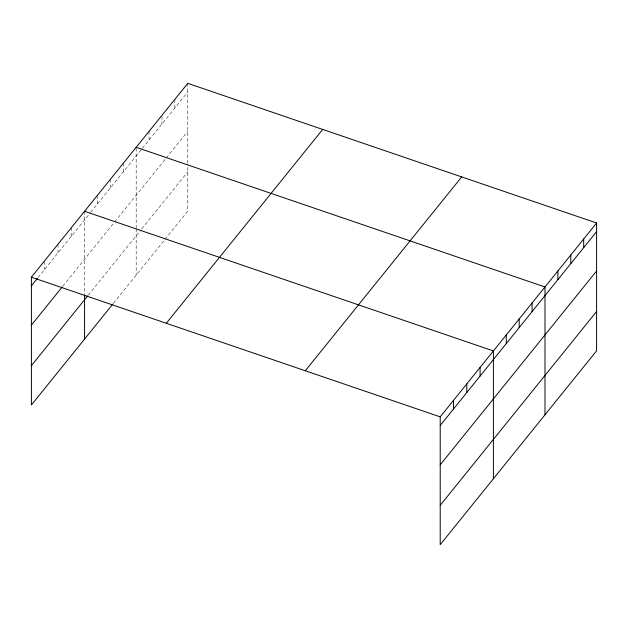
<?xml version="1.0" encoding="UTF-8"?>
<svg xmlns="http://www.w3.org/2000/svg" width="628" height="628" viewBox="0 0 628 628"><rect width="100%" height="100%" fill="white"/><g stroke="black" fill="none" stroke-linecap="round" stroke-linejoin="round"><path stroke-width="0.47" stroke-dasharray="3.14 2.35" d="M38.049 277.576L90.102 213.049M90.715 212.288L141.708 149.079M142.321 148.318L187.788 91.963M62.816 286.195L114.061 222.681M114.673 221.919L165.666 158.711M166.287 157.95L187.788 131.291M88.258 295.184L141.096 229.691M141.708 228.93L187.788 171.813M113.448 303.285L164.442 240.077M165.054 239.315L187.788 211.141L187.788 164.096M187.788 83.336L187.788 163.131M174.882 99.326L174.882 107.961M161.985 116.282L161.985 123.952M149.079 131.315L149.079 139.942M136.182 148.263L136.182 228.066M136.182 229.032L136.182 275.111M123.276 163.296L123.276 171.931M110.379 179.286L110.379 187.921M97.473 195.284L97.473 203.912M84.568 211.275L84.568 293.967M71.278 227.752L71.278 236.379M57.988 244.229L57.988 252.856M44.69 261.664L44.69 269.334"/><path stroke-width="0.94" d="M596.6 223.011L440.212 416.859L440.212 544.664L596.6 350.817L596.6 223.011L187.788 83.336L31.4 277.184L31.4 404.989L112.836 304.046M31.4 285.811L37.445 278.322M31.4 325.139L62.219 286.941M31.4 365.661L87.645 295.945M166.31 323.279L322.698 129.431M305.302 370.763L461.69 176.915M440.212 425.494L596.6 231.646M440.212 464.814L596.6 270.966M440.212 505.336L596.6 311.488M136.182 147.305L544.994 286.98L544.994 414.786M84.568 211.275L493.388 350.95L493.388 478.756M31.4 277.184L440.212 416.859M583.695 239.001L583.695 247.636M570.797 254.999L570.797 263.627M557.892 270.99L557.892 279.617M532.089 302.971L532.089 311.606M519.191 318.969L519.191 327.596M506.286 334.959L506.286 343.587M480.09 367.427L480.09 376.062M466.8 383.904L466.8 392.539M453.51 400.381L453.51 409.016M84.568 294.925L84.568 339.081"/></g></svg>
